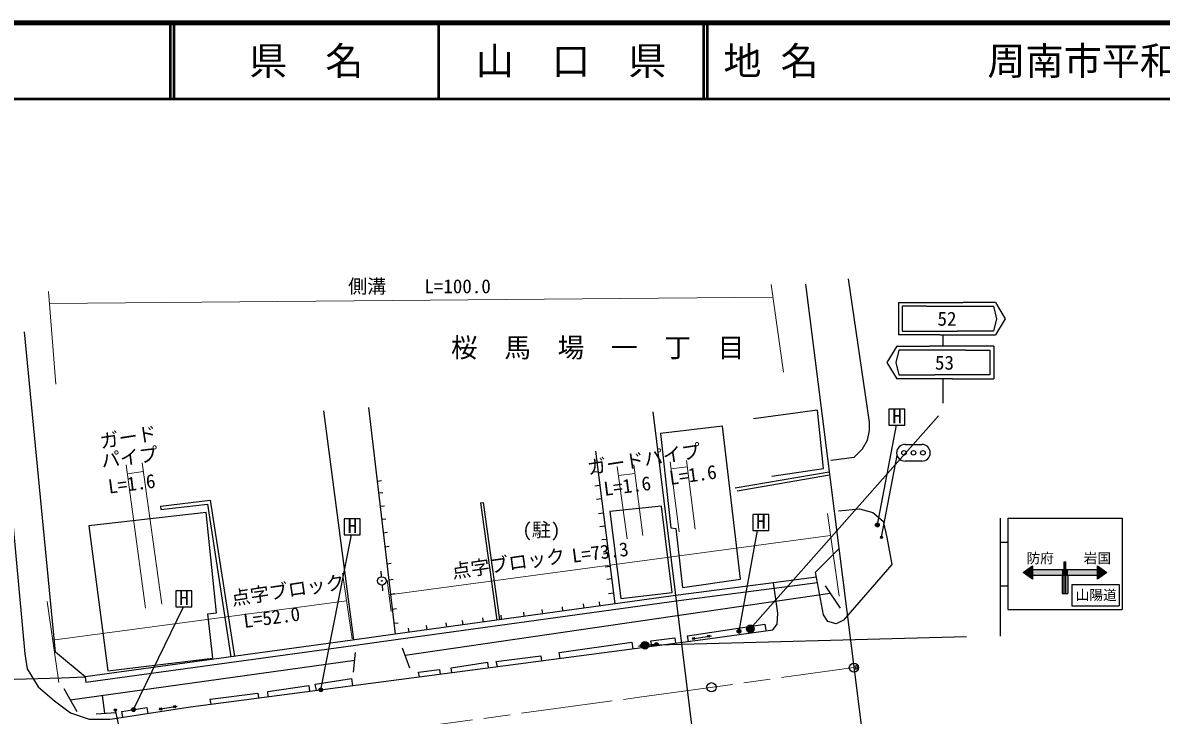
# Model space of a CAD drawing. Units: millimetres at full size, sheet at 1:1000; details may follow other scales. Extents: x 40000 to 680000, y 20000 to 380000.
# Drawn here: x 278418 to 427838, y 289143 to 380000 of the extents above; entities that cross this region are included whole.
import ezdxf
from ezdxf.enums import TextEntityAlignment as Align

# ---------------------------------------------------------------- set-up
doc = ezdxf.new("R2010")
doc.units = ezdxf.units.MM
doc.header["$LTSCALE"] = 1000
doc.header["$PDMODE"] = 32
doc.header["$PDSIZE"] = 500
doc.linetypes.add('CHAIN', pattern=[18.5, 12, -1.5, 3.5, -1.5])
for name, color, linetype, lineweight in [('M-BGD', 7, 'Continuous', 25), ('M-BGD-EXST', 7, 'Continuous', 25), ('M-BMK', 2, 'CHAIN', 13), ('M-BMK-OTRS', 5, 'Continuous', 25), ('M-BMK-SRVR', 3, 'Continuous', 25), ('M-STR-HTXT', 7, 'Continuous', 13), ('M-STR-STRC', 7, 'Continuous', 25), ('M-TTL', 2, 'Continuous', 140), ('M-TTL-LINE', 7, 'Continuous', 50)]:
    doc.layers.add(name, color=color, linetype=linetype, lineweight=lineweight)
for name, color, linetype in [('M-BMK-HTXT', 7, 'Continuous'), ('M-OTRS', 6, 'Continuous'), ('M-TTL-TXT', 7, 'Continuous')]:
    doc.layers.add(name, color=color, linetype=linetype)
doc.styles.add('ＭＳ ゴシック', font='')
doc.styles.get('ＭＳ ゴシック').set_extended_font_data('MS Gothic')

msp = doc.modelspace()

# ---------------------------------------------------------------- hatches: boundary and pattern name
at = {"layer": 'M-BGD'}
msp.add_hatch(color=256, dxfattribs=at).paths.add_polyline_path([(325539, 306818, 0.41421), (325493, 306765, 0.41421)])
at = {"layer": 'M-BGD-EXST'}
for points in [[(390832, 314109, 1), (390332, 314109, 0.41421), (390582, 313859, 0.41421)], [(372678, 300158, 1), (372178, 300158, 0.41421), (372428, 299908, 0.41421)], [(317783, 292476, 1), (317283, 292476, 0.41421), (317533, 292226, 0.41421)], [(293200, 289878, 1), (292700, 289878, 0.41421), (292950, 289628, 0.41421)]]:
    msp.add_hatch(color=256, dxfattribs=at).paths.add_polyline_path(points)
at = {"layer": 'M-STR-STRC'}
for points in [[(409707, 307881), (410957, 308756), (410957, 308256), (410957, 307506), (410957, 307006)], [(410957, 308756), (410957, 308256), (410957, 307506), (410957, 307006), (409707, 307881)], [(409707, 307881), (410957, 308756), (410957, 308256), (410957, 307506), (410957, 307006)], [(409707, 307881), (410243, 308256), (410957, 308256), (410957, 307506), (410957, 307006)], [(410957, 308256), (419457, 308256), (419457, 307506), (415582, 307506), (414832, 307506), (410957, 307506)], [(410957, 308256), (414832, 308256), (414832, 307506), (410957, 307506)], [(410957, 308256), (419457, 308256), (419457, 307506), (415582, 307506), (414832, 307506), (410957, 307506)], [(414832, 308256), (415582, 308256), (415582, 307506), (414832, 307506)], [(415307, 308256), (415307, 309256), (415107, 309256), (415107, 308256)], [(415582, 308256), (419457, 308256), (419457, 307506), (415582, 307506)], [(419457, 308256), (419457, 308756), (420707, 307881), (419457, 307006), (419457, 307506)], [(419457, 308256), (419457, 308756), (420707, 307881), (419457, 307006), (419457, 307506)], [(419457, 308256), (419457, 308756), (420707, 307881), (419457, 307006), (419457, 307506)], [(414832, 307506), (415582, 307506), (415582, 305131), (414832, 305131)], [(414832, 307506), (415582, 307506), (415582, 305131), (414832, 305131)], [(414832, 307506), (415582, 307506), (415582, 305131), (414832, 305131)], [(374392, 300478, 1), (373392, 300478, 0.41421), (373892, 299978, 0.41421)], [(360571, 298327, 1), (359571, 298327, 0.41421), (360071, 297827, 0.41421)]]:
    msp.add_hatch(color=256, dxfattribs=at).paths.add_polyline_path(points)

# ---------------------------------------------------------------- linework, layer by layer
at = {"layer": 'M-BGD'}
for p, q in [((321890, 299019), (317940, 329104)), ((323773, 329538), (327292, 299780)), ((353566, 323789), (356118, 303759)), ((325489, 319896), (324921, 319829)), ((353266, 321058), (353904, 321139)), ((371935, 318992), (384253, 321098)), ((372182, 318565), (384305, 320687)), ((325673, 318334), (325106, 318267)), ((353495, 319259), (354133, 319340)), ((338512, 317007), (338859, 317055)), ((338512, 317007), (340636, 301622)), ((338859, 317055), (340982, 301670)), ((353720, 317496), (354358, 317577)), ((296496, 316572), (296548, 316125)), ((325880, 316583), (325313, 316516)), ((353960, 315608), (354598, 315689)), ((326082, 314880), (325514, 314813)), ((354174, 313926), (354812, 314007)), ((326291, 313108), (325724, 313041)), ((326509, 311272), (325941, 311205)), ((354397, 312179), (355035, 312261)), ((354633, 310325), (355271, 310407)), ((325506, 307317), (325456, 308065)), ((326774, 309030), (326206, 308963)), ((354849, 308631), (355487, 308712)), ((327020, 306944), (326453, 306877)), ((355057, 307001), (355695, 307082)), ((325579, 306219), (325629, 305471)), ((327243, 305058), (326676, 304991)), ((355296, 305126), (355934, 305207)), ((349192, 303365), (349268, 302814)), ((351961, 303747), (352038, 303196)), ((354048, 304035), (354124, 303484)), ((327475, 303100), (326907, 303033)), ((338753, 301924), (338829, 301373)), ((341152, 302255), (341228, 301704)), ((344119, 302665), (344195, 302113)), ((346563, 303002), (346639, 302451)), ((327696, 301229), (327128, 301162)), ((329017, 300580), (329093, 300029)), ((331353, 300903), (331429, 300351)), ((333937, 301259), (334013, 300708)), ((336099, 301558), (336175, 301006)), ((366255, 299179), (368807, 299569)), ((359230, 298216), (361896, 298568)), ((286609, 294174), (286711, 293430)), ((296274, 289932), (298687, 290336))]:
    msp.add_line(p, q, dxfattribs=at)
for points in [[(384494, 322588), (387522, 322989), (388626, 324092), (389308, 325254), (389568, 326497), (389530, 327585), (386803, 346386)], [(286609, 294174), (282723, 297433), (278633, 339470)], [(274814, 339118), (278691, 297217), (278989, 295212), (280456, 292882), (282592, 291033), (284696, 289442), (287141, 288647), (289899, 288647), (300443, 290233), (341773, 295657), (368335, 299170), (376847, 300366), (377420, 301109), (377526, 302551), (376952, 306534)], [(376726, 320527), (383532, 321529), (382725, 329157), (374345, 328016)], [(296496, 316572), (303035, 317342), (306189, 296862)], [(296548, 316125), (302656, 316845), (305743, 296801)], [(385479, 315954), (388251, 316229), (390007, 315747), (391332, 314611), (391815, 312461), (392462, 308905), (386152, 301608), (385196, 301151), (384068, 301422), (383497, 302321), (382481, 307921), (385533, 310967)], [(382603, 307246), (376952, 306534), (364422, 304905), (327292, 299780), (321689, 298991), (286609, 294174)], [(382738, 306507), (377047, 305790), (364521, 304162), (327395, 299037), (321792, 298248), (286711, 293430)], [(103322, 302328), (110826, 301400), (146301, 299569), (166667, 298875), (181797, 297885), (194314, 297392), (204891, 296715), (220713, 295951), (237344, 294913), (260816, 293821), (271142, 293701), (283521, 294062), (286609, 294174)], [(365806, 298835), (365677, 299580), (375826, 301109), (375948, 300240)], [(360988, 298198), (360831, 298892), (364016, 299298), (364107, 298610)], [(348954, 296607), (348803, 297394), (358358, 298736), (358473, 297865)], [(334738, 294734), (334644, 295361), (339422, 296094), (339518, 295361)], [(340745, 295522), (340568, 296175), (346423, 296955), (346511, 296284)], [(330475, 294174), (330346, 294798), (333110, 295125), (333188, 294530)], [(310643, 291571), (310568, 292250), (315955, 293046), (316055, 292282)], [(316949, 292399), (316816, 293219), (321563, 293968), (321687, 293021)], [(303123, 290584), (303022, 291233), (309283, 292029), (309365, 291404)], [(291532, 288892), (291415, 289636), (294695, 290153), (294811, 289385)]]:
    msp.add_lwpolyline(points, dxfattribs=at)
for points in [[(362134, 326108), (363494, 313713), (364124, 313656), (365022, 305904), (372634, 307010), (370269, 327054)], [(287072, 314002), (289585, 294964), (303363, 296612), (302712, 302446), (303851, 302588), (302488, 315733)], [(355457, 315859), (356921, 304444), (363668, 305256), (362246, 316590)]]:
    msp.add_lwpolyline(points, close=True, dxfattribs=at)
for centre, radius in [((325543, 306768), 550), ((325543, 306768), 50), ((366475, 299213), 150), ((368457, 299516), 150), ((359599, 298264), 150), ((361582, 298526), 150), ((296529, 289975), 150), ((298358, 290281), 150)]:
    msp.add_circle(centre, radius, dxfattribs=at)
at = {"layer": 'M-BGD-EXST'}
for p, q in [((394199, 329310), (392099, 329310)), ((392099, 329310), (392099, 327210)), ((394199, 327210), (394199, 329310)), ((390582, 314109), (393113, 327210)), ((392099, 327210), (394199, 327210)), ((376327, 315489), (374227, 315489)), ((374227, 315489), (374227, 313389)), ((376327, 313389), (376327, 315489)), ((322704, 314891), (320604, 314891)), ((320604, 314891), (320604, 312791)), ((322704, 312791), (322704, 314891)), ((317533, 292476), (321578, 312791)), ((320604, 312791), (322704, 312791)), ((372428, 300158), (374869, 313389)), ((374227, 313389), (376327, 313389)), ((300607, 305457), (298507, 305457)), ((298507, 305457), (298507, 303357)), ((300607, 303357), (300607, 305457)), ((292950, 289878), (299505, 303357)), ((298507, 303357), (300607, 303357))]:
    msp.add_line(p, q, dxfattribs=at)
for centre in [(390582, 314109), (372428, 300158), (317533, 292476), (292950, 289878)]:
    msp.add_circle(centre, 250, dxfattribs=at)
at = {"layer": 'M-BMK'}
msp.add_lwpolyline([(73453, 293830), (77777, 293050), (86195, 291607), (90742, 290879), (96213, 290179), (101146, 289894), (110122, 289360), (123299, 288618), (163650, 286592), (183088, 285523), (222678, 283864), (267769, 281354), (279153, 280821), (280804, 280923), (283521, 281202), (287660, 281659), (307227, 284403), (359685, 291557), (387502, 295390)], dxfattribs=at)
at = {"layer": 'M-BMK-OTRS'}
for p, q in [((381141, 345724), (392839, 253154)), ((361092, 328968), (370657, 251713))]:
    msp.add_line(p, q, dxfattribs=at)
at = {"layer": 'M-BMK-SRVR'}
for centre in [(387502, 295390), (368815, 292815)]:
    msp.add_circle(centre, 600, dxfattribs=at)
at = {"layer": 'M-OTRS'}
msp.add_point((387748, 295415), dxfattribs=at)
at = {"layer": 'M-STR-HTXT'}
for p, q in [((378262, 334145), (376629, 345658)), ((281798, 344734), (282768, 332585)), ((376868, 343977), (281922, 343174)), ((291979, 321978), (294508, 303194)), ((296653, 303712), (294087, 322260)), ((356451, 321799), (357741, 312288)), ((358617, 322006), (359792, 312725)), ((363409, 322398), (364584, 313186)), ((363528, 321467), (365636, 321731)), ((365529, 322582), (366658, 313577)), ((292135, 320823), (294245, 321115)), ((356613, 320600), (358761, 320869)), ((384032, 315626), (385566, 304750)), ((326493, 304924), (384443, 312712)), ((320379, 307763), (321630, 299185)), ((326243, 306883), (326769, 302756)), ((281613, 304050), (283138, 293441)), ((282340, 298989), (320903, 304172))]:
    msp.add_line(p, q, dxfattribs=at)
at = {"layer": 'M-STR-STRC'}
for p, q in [((393357, 343295), (397681, 343295)), ((393357, 343295), (393357, 339034)), ((393857, 342795), (393857, 339534)), ((397023, 342795), (393857, 342795)), ((397023, 342795), (402407, 342795)), ((397681, 343295), (401808, 343295)), ((406086, 343295), (401808, 343295)), ((402407, 342795), (405804, 342795)), ((405804, 342795), (406206, 341165)), ((406086, 343295), (407375, 341165)), ((406206, 341165), (405804, 339534)), ((407375, 341165), (406086, 339034)), ((393857, 339534), (398354, 339534)), ((398354, 339534), (401074, 339534)), ((405804, 339534), (401074, 339534)), ((398790, 339034), (393357, 339034)), ((398790, 339034), (400660, 339034)), ((399225, 337552), (399225, 339034)), ((400660, 339034), (406086, 339034)), ((393128, 337552), (391839, 335422)), ((393410, 337052), (393008, 335422)), ((393128, 337552), (397407, 337552)), ((396807, 337052), (393410, 337052)), ((402191, 337052), (396807, 337052)), ((401533, 337552), (397407, 337552)), ((405857, 337552), (401533, 337552)), ((402191, 337052), (405357, 337052)), ((405357, 337052), (405357, 333792)), ((405857, 337552), (405857, 333292)), ((391839, 335422), (393128, 333292)), ((393008, 335422), (393410, 333792)), ((398554, 333292), (393128, 333292)), ((393410, 333792), (398140, 333792)), ((400860, 333792), (398140, 333792)), ((400424, 333292), (398554, 333292)), ((399225, 330107), (399225, 333292)), ((400424, 333292), (405857, 333292)), ((405357, 333792), (400860, 333792)), ((373892, 300478), (398604, 328408)), ((394213, 324684), (396413, 324684)), ((391122, 312501), (393182, 323201)), ((396413, 322484), (394213, 322484)), ((406707, 314996), (406707, 299496)), ((407707, 314996), (407707, 302996)), ((407707, 314996), (422707, 314996)), ((422707, 314996), (422707, 302996)), ((406707, 311871), (407707, 311871)), ((409707, 307881), (410957, 308756)), ((410957, 307006), (409707, 307881)), ((410957, 308756), (410957, 307006)), ((410957, 308256), (419457, 308256)), ((415107, 305131), (415107, 309256)), ((415107, 309256), (415307, 309256)), ((415307, 305131), (415307, 309256)), ((419457, 307006), (419457, 308756)), ((419457, 308756), (420707, 307881)), ((420707, 307881), (419457, 307006)), ((410957, 307506), (419457, 307506)), ((414832, 307506), (414832, 305131)), ((415582, 307506), (415582, 305131)), ((384403, 305098), (328603, 296992)), ((383710, 306115), (385703, 303185)), ((406707, 306121), (407707, 306121)), ((414832, 305131), (415582, 305131)), ((416103, 306283), (422303, 306283)), ((416103, 306283), (416103, 303483)), ((422303, 306283), (422303, 303483)), ((416103, 303483), (422303, 303483)), ((407707, 302996), (422707, 302996)), ((360071, 298327), (402279, 299456)), ((321834, 294808), (322095, 297364)), ((329221, 295312), (328260, 297925)), ((321991, 296340), (284657, 291128)), ((283815, 292633), (285499, 289623)), ((289210, 289421), (288889, 291719)), ((288052, 289342), (290681, 289521)), ((290549, 289833), (290967, 287780))]:
    msp.add_line(p, q, dxfattribs=at)
for centre, radius in [((394082, 323572), 300), ((395322, 323572), 300), ((396562, 323572), 300), ((391122, 312501), 150), ((373892, 300478), 500), ((360071, 298327), 500), ((290549, 289833), 150)]:
    msp.add_circle(centre, radius, dxfattribs=at)
for centre, start, end in [((394213, 323584), 90, 180), ((396413, 323584), 0, 90), ((394213, 323584), 180, 270), ((396413, 323584), 270, 0)]:
    msp.add_arc(centre, 1100, start, end, dxfattribs=at)
at = {"layer": 'M-TTL'}
msp.add_line((680000, 380000), (40000, 380000), dxfattribs=at)
at = {"layer": 'M-TTL-LINE'}
for p, q in [((297750, 380000), (297750, 370000)), ((298250, 380000), (298250, 370000)), ((333000, 380000), (333000, 370000)), ((367750, 380000), (367750, 370000)), ((368250, 380000), (368250, 370000)), ((40000, 370000), (680000, 370000))]:
    msp.add_line(p, q, dxfattribs=at)

# ---------------------------------------------------------------- texts
at = {"layer": 'M-BGD-EXST', "style": 'ＭＳ ゴシック'}
for p in [(392552, 326902), (374679, 313081), (321056, 312483), (298959, 303049)]:
    msp.add_text('H', height=1833, dxfattribs=at).set_placement(p, align=Align.BOTTOM_LEFT)
at = {"layer": 'M-BMK-HTXT', "style": 'ＭＳ ゴシック'}
for s, height, p in [('桜\u3000馬\u3000場\u3000一\u3000丁\u3000目', 2566, (334616, 335327)), ('(駐)', 1833, (343991, 311999))]:
    msp.add_text(s, height=height, dxfattribs=at).set_placement(p, align=Align.BOTTOM_LEFT)
at = {"layer": 'M-STR-HTXT', "style": 'ＭＳ ゴシック'}
msp.add_text('側溝\u3000\u3000L=100.0', height=1833, dxfattribs=at).set_placement((321119, 343961), align=Align.BOTTOM_LEFT)
for s, rotation, p in [('ガード', 8.696, (288759, 323617)), ('パイプ', 7.013, (288881, 321085)), ('ガードパイプ', 8.762, (352751, 320165)), ('L=1.6', 7.815, (363486, 318813)), ('L=1.6', 7.368, (289813, 317672)), ('L=1.6', 7.326, (354854, 317379)), ('点字ブロック', 8.103, (334940, 306555)), ('L=73.3', 7.157, (350674, 308602)), ('点字ブロック', 8.556, (306014, 302999)), ('L=52.0', 7.609, (307581, 300040))]:
    msp.add_text(s, height=1833, rotation=rotation, dxfattribs=at).set_placement(p, align=Align.BOTTOM_LEFT)
at = {"layer": 'M-STR-STRC', "style": 'ＭＳ ゴシック'}
for s, height, p in [('52', 1833, (399722, 341165)), ('53', 1833, (399388, 335398)), ('防府', 1320, (411957, 309756)), ('岩国', 1320, (419457, 309756)), ('山陽道', 1320, (419303, 304918))]:
    msp.add_text(s, height=height, dxfattribs=at).set_placement(p, align=Align.MIDDLE_CENTER)
at = {"layer": 'M-TTL-TXT', "style": 'ＭＳ ゴシック'}
for s, p in [('県\u3000名', (315625, 375000)), ('山\u3000口\u3000県', (350375, 375000))]:
    msp.add_text(s, height=3666, dxfattribs=at).set_placement(p, align=Align.MIDDLE_CENTER)
for s, p in [('地 名', (370380, 375000)), ('周南市平和通一丁目', (405024, 375000))]:
    msp.add_text(s, height=3666, dxfattribs=at).set_placement(p, align=Align.MIDDLE_LEFT)

doc.saveas('drawing.dxf')
